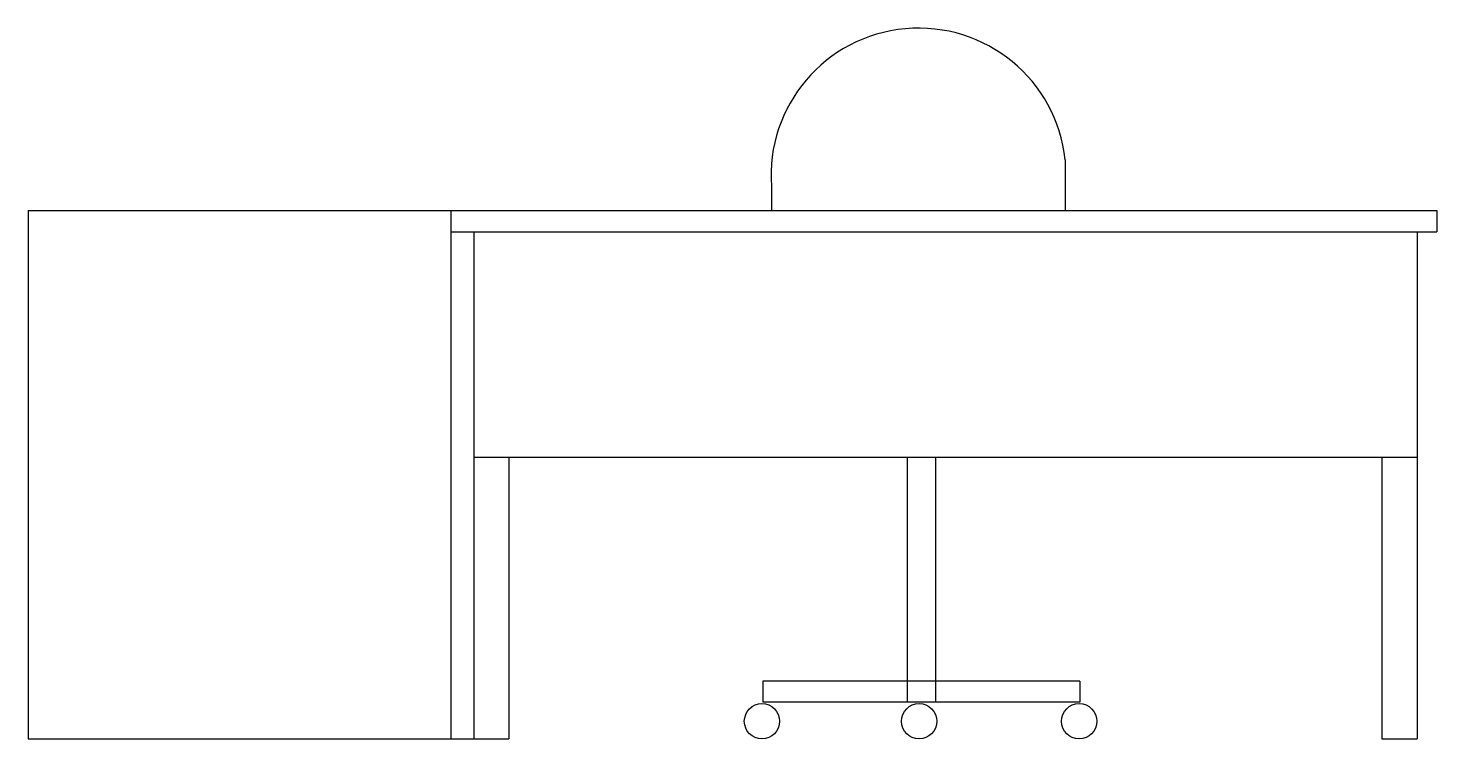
# Model space of a CAD drawing. Extents: x -1.04 to 0.96, y 0 to 1.01.
import ezdxf

# ---------------------------------------------------------------- set-up
doc = ezdxf.new("R2010")
doc.units = 0
doc.layers.get('0').update_dxf_attribs({"linetype": 'CONTINUOUS'})

msp = doc.modelspace()

# ---------------------------------------------------------------- linework, layer by layer
at = {"color": 0}
for p, q in [((0.4307, 0.8221), (0.4307, 0.75)), ((0.0134, 0.7846), (0.0134, 0.75)), ((-1.0418, 0.75), (0.9582, 0.75)), ((-1.0418, 0.75), (-1.0418, 0)), ((-0.4418, 0.75), (-0.4418, 0)), ((0.9582, 0.75), (0.9582, 0.72)), ((-0.4418, 0.72), (0.9582, 0.72)), ((-0.4092, 0.72), (-0.4092, 0)), ((0.9303, 0.72), (0.9303, 0)), ((-0.4092, 0.4), (0.9303, 0.4)), ((-0.3592, 0.4), (-0.3592, 0)), ((0.2062, 0.3996), (0.2062, 0.0521)), ((0.2462, 0.3996), (0.2462, 0.0521)), ((0.8803, 0.4), (0.8803, 0)), ((0.4512, 0.0821), (0.0012, 0.0821)), ((0.0012, 0.0821), (0.0012, 0.0521)), ((0.4512, 0.0821), (0.4512, 0.0521)), ((0.4512, 0.0521), (0.0012, 0.0521)), ((-1.0418, 0), (-0.3592, 0)), ((0.8803, 0), (0.9303, 0))]:
    msp.add_line(p, q, dxfattribs=at)
for centre in [(0, 0.025), (0.2232, 0.025), (0.4504, 0.025)]:
    msp.add_circle(centre, 0.025, dxfattribs=at)
msp.add_arc((0.2224, 0.7996), 0.2095, 6.1602, 184.1024, dxfattribs=at)

doc.saveas('drawing.dxf')
